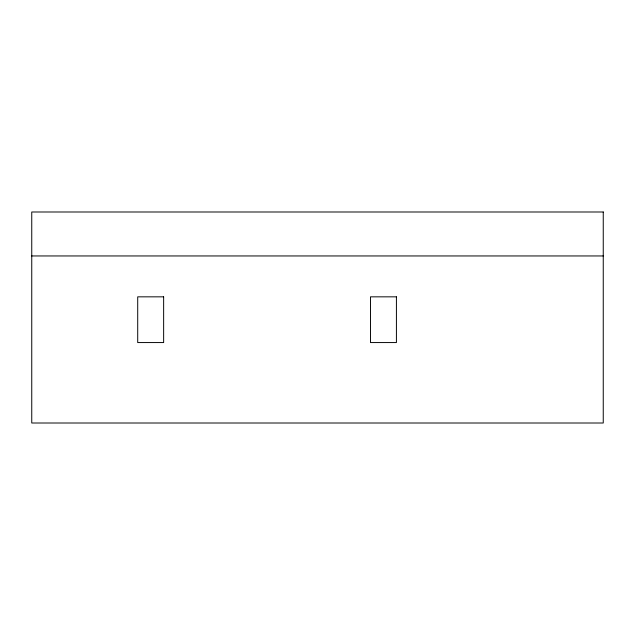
<?xml version="1.0" encoding="UTF-8"?>
<svg xmlns="http://www.w3.org/2000/svg" width="635" height="635" viewBox="0 0 635 635"><rect width="100%" height="100%" fill="white"/><g stroke="black" fill="none" stroke-linecap="round" stroke-linejoin="round"><path stroke-width="0.95" d="M31.75 255.953L603.25 255.953M603.25 211.995L31.75 211.995L31.75 423.005L603.25 423.005L603.25 211.995M163.639 296.839L137.708 296.839L137.708 342.559L163.639 342.559L163.639 296.839M396.415 296.839L370.475 296.839L370.475 342.559L396.415 342.559L396.415 296.839"/></g></svg>
